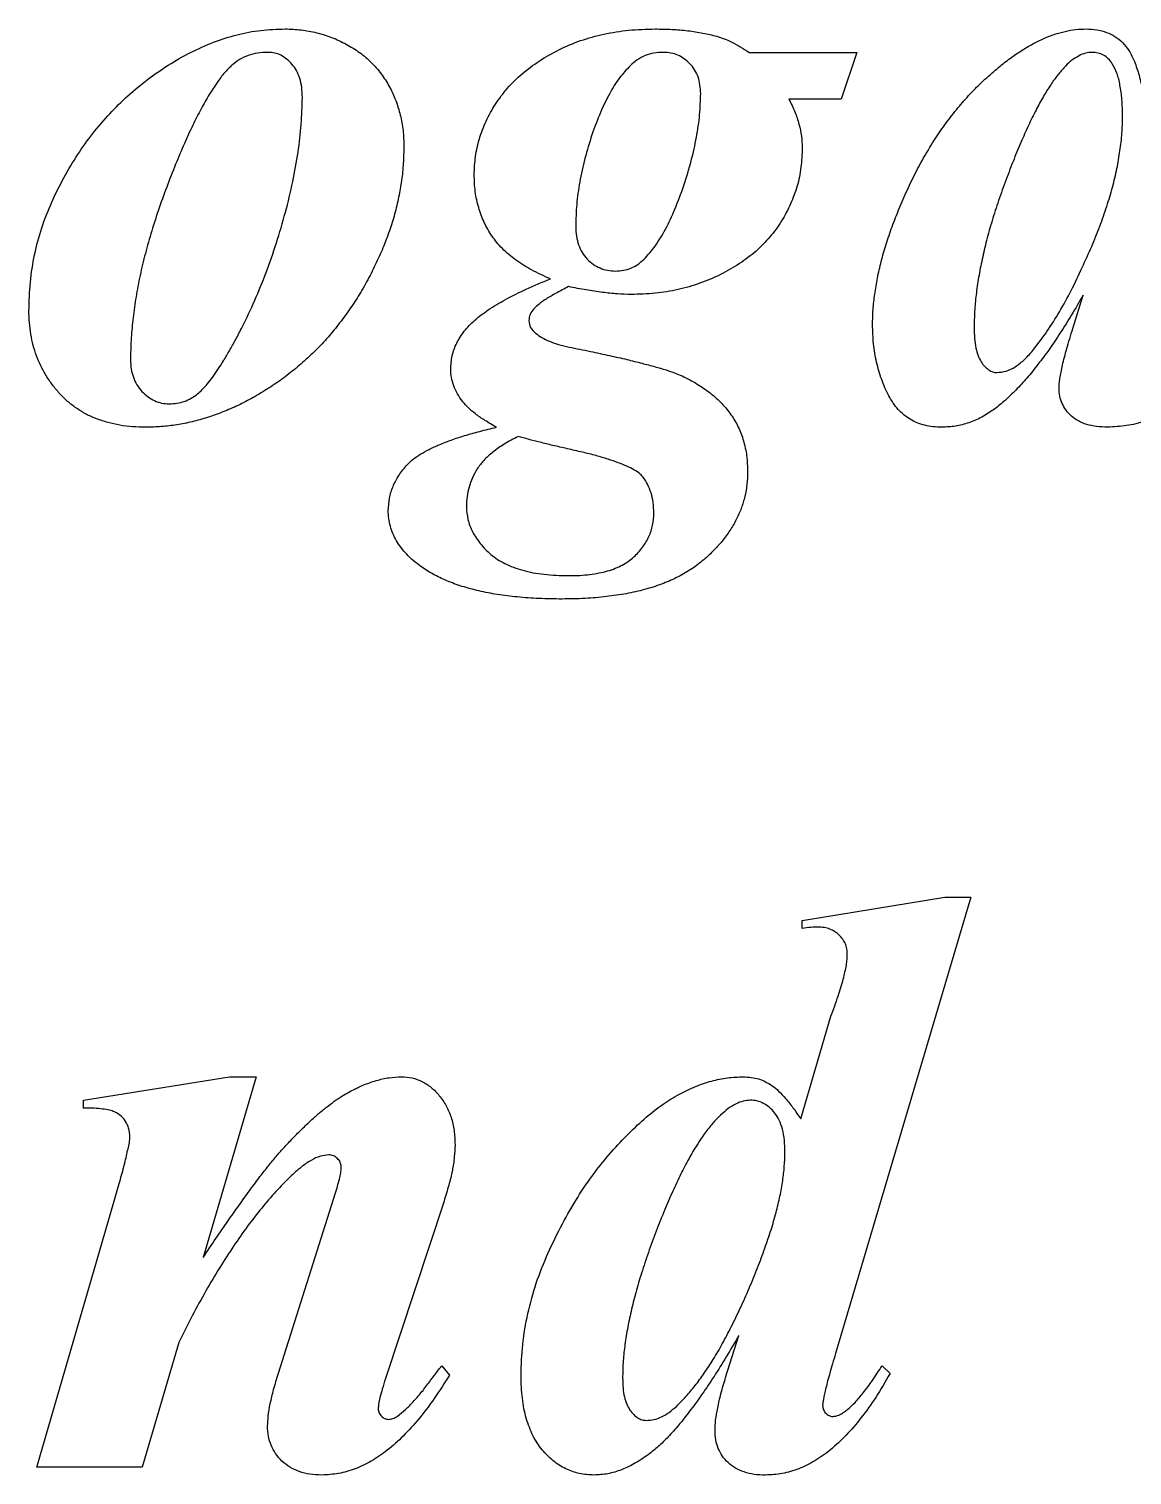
# Model space of a CAD drawing. Header units: inches. Extents: x -8.75 to 0, y -0.78 to 2.88.
# Drawn here: x -4.312 to -3.919, y 1.5 to 2.014 of the extents above; entities that cross this region are included whole.
import ezdxf

# ---------------------------------------------------------------- set-up
doc = ezdxf.new("R2010")
doc.units = ezdxf.units.IN
doc.header["$MEASUREMENT"] = 0

msp = doc.modelspace()

# ---------------------------------------------------------------- linework, layer by layer
at = {"color": 7, "linetype": 'Continuous', "lineweight": 25}
for p, q in [((-4.05557, 2.00556), (-4.0172, 2.00556)), ((-4.0172, 2.00556), (-4.02276, 1.98889)), ((-4.02276, 1.98889), (-4.04138, 1.98889)), ((-3.94042, 1.90738), (-3.93678, 1.91923)), ((-4.03665, 1.69674), (-3.98591, 1.70507)), ((-3.97666, 1.70507), (-4.0248, 1.54275)), ((-3.98591, 1.70507), (-3.97666, 1.70507)), ((-4.03665, 1.69396), (-4.03665, 1.69674)), ((-4.03717, 1.62617), (-4.02645, 1.66271)), ((-4.2922, 1.63285), (-4.24029, 1.64119)), ((-4.23087, 1.64119), (-4.24971, 1.57691)), ((-4.24029, 1.64119), (-4.23087, 1.64119)), ((-4.2922, 1.63007), (-4.2922, 1.63285)), ((-4.22293, 1.53576), (-4.20266, 1.59991)), ((-4.30887, 1.5023), (-4.2814, 1.59661)), ((-4.16403, 1.59691), (-4.18487, 1.53389)), ((-4.0639, 1.53424), (-4.05922, 1.54917)), ((-4.25839, 1.54665), (-4.27133, 1.5023)), ((-4.16486, 1.53841), (-4.16208, 1.53511)), ((-4.00822, 1.53841), (-4.00544, 1.53563)), ((-4.27133, 1.5023), (-4.30887, 1.5023))]:
    msp.add_line(p, q, dxfattribs=at)
for points, knots in [([(-4.31165, 1.91363), (-4.31155, 1.91702), (-4.31135, 1.92372), (-4.30977, 1.9336), (-4.30728, 1.94316), (-4.30367, 1.95229), (-4.29933, 1.96096), (-4.29448, 1.96916), (-4.28903, 1.97675), (-4.28302, 1.98373), (-4.27656, 1.9902), (-4.26955, 1.99596), (-4.26212, 2.00113), (-4.25429, 2.00563), (-4.24611, 2.00928), (-4.23774, 2.01197), (-4.22919, 2.01359), (-4.22343, 2.01379), (-4.22054, 2.01389)], [0, 0, 0, 0, 0.068373, 0.135108, 0.201218, 0.267276, 0.332787, 0.396645, 0.459164, 0.521042, 0.582325, 0.643264, 0.703651, 0.764819, 0.825173, 0.88396, 0.941824, 1, 1, 1, 1]), ([(-4.22054, 2.01389), (-4.21864, 2.01382), (-4.21488, 2.01368), (-4.20932, 2.01266), (-4.20393, 2.01096), (-4.19882, 2.00856), (-4.19403, 2.00567), (-4.18987, 2.0021), (-4.18631, 1.99803), (-4.18342, 1.99344), (-4.1811, 1.9885), (-4.17952, 1.98323), (-4.17846, 1.97773), (-4.17836, 1.97396), (-4.17831, 1.97205)], [0, 0, 0, 0, 0.085554, 0.169688, 0.253802, 0.339259, 0.42356, 0.504942, 0.585336, 0.66653, 0.748481, 0.83034, 0.913832, 1, 1, 1, 1]), ([(-4.15331, 1.96202), (-4.15322, 1.9642), (-4.15304, 1.96856), (-4.15153, 1.97498), (-4.14917, 1.98124), (-4.14581, 1.98725), (-4.14157, 1.99298), (-4.13628, 1.9981), (-4.13014, 2.00269), (-4.12316, 2.00666), (-4.11546, 2.00993), (-4.10711, 2.01219), (-4.09823, 2.01363), (-4.09212, 2.0138), (-4.08899, 2.01389)], [0, 0, 0, 0, 0.071033, 0.142186, 0.213936, 0.288983, 0.366249, 0.445733, 0.528382, 0.615959, 0.707183, 0.800797, 0.897855, 1, 1, 1, 1]), ([(-4.08899, 2.01389), (-4.08698, 2.01385), (-4.08308, 2.01379), (-4.0774, 2.01331), (-4.07207, 2.01251), (-4.06867, 2.01169), (-4.06703, 2.01128)], [0, 0, 0, 0, 0.2721771, 0.5275352, 0.7711383, 1, 1, 1, 1]), ([(-4.06703, 2.01128), (-4.06617, 2.01101), (-4.06435, 2.01042), (-4.06156, 2.0092), (-4.05862, 2.00751), (-4.05662, 2.00623), (-4.05557, 2.00556)], [0, 0, 0, 0, 0.210226, 0.445962, 0.70883, 1, 1, 1, 1]), ([(-3.96677, 2.00026), (-3.96541, 2.00135), (-3.96278, 2.00346), (-3.95871, 2.00619), (-3.95475, 2.00856), (-3.95085, 2.01054), (-3.94698, 2.01202), (-3.94317, 2.01306), (-3.93944, 2.01376), (-3.93695, 2.01385), (-3.93574, 2.01389)], [0, 0, 0, 0, 0.151251, 0.292341, 0.425249, 0.551635, 0.671301, 0.784657, 0.894307, 1, 1, 1, 1]), ([(-3.93574, 2.01389), (-3.93446, 2.01383), (-3.93198, 2.01373), (-3.92848, 2.01281), (-3.92537, 2.0113), (-3.92263, 2.00909), (-3.92026, 2.00605), (-3.91837, 2.00205), (-3.9167, 1.99713), (-3.91598, 1.99347), (-3.9156, 1.99149)], [0, 0, 0, 0, 0.1146846, 0.2221362, 0.322068, 0.4237162, 0.5346988, 0.6654213, 0.8190707, 1, 1, 1, 1]), ([(-4.23947, 2.001), (-4.24036, 2.00012), (-4.2423, 1.99821), (-4.24492, 1.99463), (-4.24772, 1.99037), (-4.25056, 1.98531), (-4.2535, 1.9795), (-4.25649, 1.9729), (-4.25961, 1.96556), (-4.2627, 1.95757), (-4.26571, 1.94935), (-4.2683, 1.94113), (-4.27052, 1.93314), (-4.27238, 1.92536), (-4.27375, 1.91776), (-4.27476, 1.91038), (-4.2754, 1.90321), (-4.27549, 1.8985), (-4.27554, 1.89618)], [0, 0, 0, 0, 0.033249, 0.072559, 0.117666, 0.169098, 0.227007, 0.290985, 0.362132, 0.439493, 0.518973, 0.59539, 0.668972, 0.739827, 0.808386, 0.874496, 0.93831, 1, 1, 1, 1]), ([(-4.22658, 2.00556), (-4.22783, 2.00549), (-4.23024, 2.00538), (-4.23369, 2.00455), (-4.23681, 2.0031), (-4.23858, 2.0017), (-4.23947, 2.001)], [0, 0, 0, 0, 0.2679971, 0.5173471, 0.7577141, 1, 1, 1, 1]), ([(-4.21442, 1.9895), (-4.21446, 1.9907), (-4.21453, 1.993), (-4.21521, 1.99624), (-4.21639, 1.99904), (-4.21801, 2.00137), (-4.21993, 2.00318), (-4.22197, 2.00458), (-4.22423, 2.00541), (-4.22579, 2.00551), (-4.22658, 2.00556)], [0, 0, 0, 0, 0.160943, 0.307485, 0.440153, 0.565263, 0.682999, 0.791977, 0.894836, 1, 1, 1, 1]), ([(-4.08604, 2.00556), (-4.08717, 2.0055), (-4.08938, 2.00538), (-4.09255, 2.00449), (-4.09543, 2.00295), (-4.09706, 2.00151), (-4.09789, 2.00078)], [0, 0, 0, 0, 0.259351, 0.503632, 0.748115, 1, 1, 1, 1]), ([(-4.07276, 1.99089), (-4.07281, 1.99193), (-4.07292, 1.99394), (-4.0736, 1.99683), (-4.07483, 1.99939), (-4.07655, 2.00156), (-4.07857, 2.00335), (-4.08087, 2.00463), (-4.08339, 2.00541), (-4.08514, 2.00551), (-4.08604, 2.00556)], [0, 0, 0, 0, 0.141741, 0.273066, 0.399418, 0.52382, 0.646179, 0.762986, 0.877799, 1, 1, 1, 1]), ([(-3.93361, 2.00556), (-3.93439, 2.0055), (-3.93599, 2.00537), (-3.93834, 2.00434), (-3.94077, 2.00288), (-3.94221, 2.00148), (-3.94298, 2.00074)], [0, 0, 0, 0, 0.21488, 0.444023, 0.703923, 1, 1, 1, 1]), ([(-3.9264, 2.00152), (-3.92685, 2.00214), (-3.92771, 2.00334), (-3.92947, 2.00463), (-3.93146, 2.00541), (-3.93288, 2.00551), (-3.93361, 2.00556)], [0, 0, 0, 0, 0.264796, 0.509314, 0.746635, 1, 1, 1, 1]), ([(-3.92276, 1.98273), (-3.92279, 1.98475), (-3.92284, 1.98851), (-3.92355, 1.99368), (-3.92455, 1.99803), (-3.92582, 2.00042), (-3.9264, 2.00152)], [0, 0, 0, 0, 0.31411, 0.581113, 0.808451, 1, 1, 1, 1]), ([(-4.09789, 2.00078), (-4.09918, 1.99938), (-4.10195, 1.99638), (-4.10541, 1.99074), (-4.10862, 1.98393), (-4.11156, 1.97616), (-4.11402, 1.96789), (-4.11585, 1.95961), (-4.117, 1.95154), (-4.11714, 1.94623), (-4.1172, 1.94362)], [0, 0, 0, 0, 0.092507, 0.198766, 0.320869, 0.459742, 0.603255, 0.74121, 0.872899, 1, 1, 1, 1]), ([(-4.01165, 1.90872), (-4.01162, 1.91051), (-4.01156, 1.91414), (-4.01089, 1.91965), (-4.00995, 1.92537), (-4.00859, 1.93128), (-4.00686, 1.93738), (-4.00471, 1.94366), (-4.00218, 1.95012), (-3.99932, 1.95672), (-3.99615, 1.96327), (-3.99267, 1.96955), (-3.98899, 1.97552), (-3.98502, 1.98112), (-3.98087, 1.98644), (-3.97643, 1.99139), (-3.97174, 1.99601), (-3.96842, 1.99885), (-3.96677, 2.00026)], [0, 0, 0, 0, 0.050997, 0.103943, 0.158988, 0.216791, 0.277525, 0.340557, 0.406814, 0.476408, 0.546463, 0.615088, 0.681898, 0.747317, 0.811647, 0.875037, 0.937745, 1, 1, 1, 1]), ([(-3.94298, 2.00074), (-3.94383, 1.99981), (-3.94562, 1.99784), (-3.94812, 1.99435), (-3.95073, 1.99028), (-3.9533, 1.98551), (-3.95601, 1.98014), (-3.95866, 1.97409), (-3.96146, 1.96744), (-3.96421, 1.96031), (-3.96681, 1.95297), (-3.96916, 1.94576), (-3.97114, 1.9388), (-3.97269, 1.93209), (-3.97396, 1.92563), (-3.97488, 1.91944), (-3.97543, 1.91349), (-3.9755, 1.90962), (-3.97554, 1.90773)], [0, 0, 0, 0, 0.037531, 0.080077, 0.128489, 0.182503, 0.242688, 0.308762, 0.380759, 0.45896, 0.538185, 0.61438, 0.686534, 0.755191, 0.821089, 0.883834, 0.943104, 1, 1, 1, 1]), ([(-4.0929, 1.93194), (-4.09155, 1.93349), (-4.08867, 1.93679), (-4.08503, 1.94285), (-4.08169, 1.95008), (-4.07868, 1.95826), (-4.07609, 1.96679), (-4.07421, 1.9752), (-4.07302, 1.98318), (-4.07284, 1.98838), (-4.07276, 1.99089)], [0, 0, 0, 0, 0.0967684, 0.2071412, 0.3327017, 0.4737205, 0.6188292, 0.7541929, 0.8814072, 1, 1, 1, 1]), ([(-4.25166, 1.88407), (-4.25111, 1.88457), (-4.24989, 1.88565), (-4.24812, 1.88761), (-4.24633, 1.89003), (-4.24436, 1.89278), (-4.24239, 1.89599), (-4.24024, 1.89954), (-4.23804, 1.90354), (-4.23495, 1.90948), (-4.23125, 1.9174), (-4.22712, 1.92736), (-4.22357, 1.93783), (-4.22038, 1.9486), (-4.21774, 1.95935), (-4.21587, 1.96982), (-4.21468, 1.9798), (-4.21451, 1.98633), (-4.21442, 1.9895)], [0, 0, 0, 0, 0.019705, 0.042924, 0.069319, 0.09916, 0.132071, 0.168505, 0.208627, 0.25247, 0.344777, 0.439194, 0.536414, 0.636224, 0.735117, 0.828115, 0.916399, 1, 1, 1, 1]), ([(-4.04138, 1.98889), (-4.04065, 1.9874), (-4.03924, 1.98452), (-4.03776, 1.98011), (-4.03684, 1.97581), (-4.03671, 1.97296), (-4.03665, 1.97157)], [0, 0, 0, 0, 0.274428, 0.529753, 0.769387, 1, 1, 1, 1]), ([(-3.93708, 1.92908), (-3.93595, 1.93156), (-3.93374, 1.9364), (-3.93081, 1.94363), (-3.92834, 1.95066), (-3.92628, 1.95747), (-3.9247, 1.96408), (-3.92364, 1.97049), (-3.92288, 1.97667), (-3.9228, 1.98074), (-3.92276, 1.98273)], [0, 0, 0, 0, 0.146155, 0.28499, 0.418182, 0.545285, 0.666433, 0.782078, 0.893677, 1, 1, 1, 1]), ([(-4.17831, 1.97205), (-4.17836, 1.97005), (-4.17845, 1.96603), (-4.17906, 1.96001), (-4.18013, 1.95399), (-4.18154, 1.94796), (-4.18344, 1.94194), (-4.18573, 1.93592), (-4.18845, 1.92991), (-4.1915, 1.92392), (-4.19489, 1.91809), (-4.19865, 1.91259), (-4.2026, 1.90736), (-4.2068, 1.90243), (-4.21134, 1.89787), (-4.21612, 1.89362), (-4.22112, 1.88964), (-4.22638, 1.88603), (-4.23177, 1.88281), (-4.23717, 1.87994), (-4.24263, 1.87761), (-4.24807, 1.87565), (-4.25354, 1.87411), (-4.25901, 1.87303), (-4.26449, 1.87235), (-4.26816, 1.87226), (-4.26998, 1.87222)], [0, 0, 0, 0, 0.0402879, 0.0810463, 0.121912, 0.1635924, 0.2057631, 0.2491643, 0.2933025, 0.3388397, 0.3844741, 0.4292222, 0.4731603, 0.5166085, 0.5597253, 0.6027067, 0.6454916, 0.688706, 0.7312355, 0.7720815, 0.8118077, 0.8508422, 0.8887135, 0.9261906, 0.9632106, 1, 1, 1, 1]), ([(-4.03665, 1.97157), (-4.03675, 1.96927), (-4.03694, 1.9647), (-4.03829, 1.95798), (-4.04072, 1.95159), (-4.04388, 1.94546), (-4.04804, 1.9398), (-4.05306, 1.9347), (-4.05897, 1.93022), (-4.06569, 1.92639), (-4.07301, 1.92327), (-4.08083, 1.92106), (-4.08903, 1.91967), (-4.09464, 1.91952), (-4.0975, 1.91944)], [0, 0, 0, 0, 0.077363, 0.153138, 0.228698, 0.305993, 0.384148, 0.463094, 0.545517, 0.632275, 0.721888, 0.811766, 0.904253, 1, 1, 1, 1]), ([(-4.12623, 1.925), (-4.12849, 1.926), (-4.1328, 1.92791), (-4.13853, 1.93155), (-4.14334, 1.93554), (-4.14707, 1.94009), (-4.1499, 1.94503), (-4.15184, 1.95037), (-4.15312, 1.95606), (-4.15325, 1.96), (-4.15331, 1.96202)], [0, 0, 0, 0, 0.150648, 0.287731, 0.413139, 0.531185, 0.645211, 0.759326, 0.876874, 1, 1, 1, 1]), ([(-4.1172, 1.94362), (-4.11716, 1.94246), (-4.11708, 1.94023), (-4.11626, 1.93709), (-4.11503, 1.9343), (-4.1132, 1.93198), (-4.11105, 1.9301), (-4.10858, 1.92878), (-4.1059, 1.9279), (-4.10402, 1.92782), (-4.10305, 1.92778)], [0, 0, 0, 0, 0.146237, 0.279754, 0.406176, 0.528321, 0.648532, 0.762733, 0.879196, 1, 1, 1, 1]), ([(-4.10305, 1.92778), (-4.10211, 1.92783), (-4.10024, 1.92792), (-4.09755, 1.92874), (-4.09505, 1.93006), (-4.09363, 1.93131), (-4.0929, 1.93194)], [0, 0, 0, 0, 0.25179, 0.497115, 0.742167, 1, 1, 1, 1]), ([(-3.95427, 1.9), (-3.95269, 1.90208), (-3.94945, 1.90634), (-3.94505, 1.91332), (-3.94087, 1.92093), (-3.93837, 1.92632), (-3.93708, 1.92908)], [0, 0, 0, 0, 0.2309667, 0.4741629, 0.7299899, 1, 1, 1, 1]), ([(-4.16165, 1.89288), (-4.16155, 1.89449), (-4.16137, 1.89768), (-4.15963, 1.90227), (-4.15694, 1.90655), (-4.15308, 1.91048), (-4.14811, 1.91422), (-4.14192, 1.91788), (-4.13453, 1.92155), (-4.12911, 1.9238), (-4.12623, 1.925)], [0, 0, 0, 0, 0.094644, 0.188255, 0.286264, 0.391529, 0.512309, 0.65313, 0.815699, 1, 1, 1, 1]), ([(-4.11976, 1.92222), (-4.12124, 1.92145), (-4.12395, 1.92005), (-4.12752, 1.91801), (-4.13017, 1.91616), (-4.13152, 1.9149), (-4.13209, 1.91437)], [0, 0, 0, 0, 0.341396, 0.622458, 0.840814, 1, 1, 1, 1]), ([(-4.0975, 1.91944), (-4.09912, 1.91948), (-4.10253, 1.91955), (-4.10786, 1.92018), (-4.11366, 1.92104), (-4.11767, 1.92182), (-4.11976, 1.92222)], [0, 0, 0, 0, 0.216461, 0.455353, 0.715125, 1, 1, 1, 1]), ([(-3.93678, 1.91923), (-3.93812, 1.91689), (-3.94074, 1.91235), (-3.94477, 1.90589), (-3.94874, 1.89996), (-3.95276, 1.89464), (-3.95664, 1.88977), (-3.96056, 1.88554), (-3.96435, 1.88178), (-3.96704, 1.87966), (-3.96833, 1.87865)], [0, 0, 0, 0, 0.156419, 0.303785, 0.441546, 0.570419, 0.690316, 0.801952, 0.904603, 1, 1, 1, 1]), ([(-4.26998, 1.87222), (-4.27159, 1.87225), (-4.27473, 1.87231), (-4.27929, 1.87287), (-4.28357, 1.87384), (-4.2876, 1.87513), (-4.29135, 1.87682), (-4.29479, 1.87892), (-4.29796, 1.88138), (-4.3008, 1.8842), (-4.30335, 1.88727), (-4.30558, 1.89054), (-4.30746, 1.89398), (-4.30896, 1.8976), (-4.31022, 1.90136), (-4.31099, 1.90531), (-4.31156, 1.90942), (-4.31162, 1.91221), (-4.31165, 1.91363)], [0, 0, 0, 0, 0.072878, 0.142298, 0.208199, 0.271692, 0.33365, 0.394303, 0.454151, 0.514931, 0.575502, 0.635011, 0.694027, 0.75313, 0.812473, 0.873468, 0.935645, 1, 1, 1, 1]), ([(-4.13209, 1.91437), (-4.13261, 1.91372), (-4.13361, 1.91248), (-4.13379, 1.91091), (-4.13387, 1.91016)], [0, 0, 0, 0, 0.524757, 1, 1, 1, 1]), ([(-4.13387, 1.91016), (-4.13375, 1.9093), (-4.1335, 1.90754), (-4.1322, 1.90632), (-4.13153, 1.90569)], [0, 0, 0, 0, 0.483282, 1, 1, 1, 1]), ([(-3.98704, 1.87222), (-3.98808, 1.87225), (-3.99013, 1.87232), (-3.99307, 1.87285), (-3.99581, 1.87369), (-3.99826, 1.875), (-4.00055, 1.87656), (-4.00262, 1.87849), (-4.00438, 1.88082), (-4.00647, 1.88433), (-4.00852, 1.8892), (-4.01036, 1.89538), (-4.01147, 1.90194), (-4.01159, 1.90643), (-4.01165, 1.90872)], [0, 0, 0, 0, 0.063398, 0.124106, 0.181381, 0.236825, 0.292429, 0.349032, 0.407944, 0.469461, 0.597027, 0.727216, 0.860912, 1, 1, 1, 1]), ([(-3.88009, 1.90851), (-3.88183, 1.90554), (-3.88512, 1.89989), (-3.89059, 1.89227), (-3.89629, 1.88595), (-3.90218, 1.88085), (-3.90835, 1.87704), (-3.91468, 1.87421), (-3.9213, 1.87257), (-3.9258, 1.87234), (-3.92805, 1.87222)], [0, 0, 0, 0, 0.162883, 0.310308, 0.443899, 0.565597, 0.67871, 0.786572, 0.89326, 1, 1, 1, 1]), ([(-4.13153, 1.90569), (-4.13079, 1.90514), (-4.12922, 1.90398), (-4.12641, 1.90269), (-4.12316, 1.90154), (-4.1208, 1.90101), (-4.11955, 1.90074)], [0, 0, 0, 0, 0.209895, 0.445899, 0.706203, 1, 1, 1, 1]), ([(-3.97554, 1.90773), (-3.9755, 1.90641), (-3.97545, 1.90395), (-3.97498, 1.90055), (-3.97424, 1.89773), (-3.97314, 1.89549), (-3.97183, 1.89381), (-3.97042, 1.89262), (-3.96896, 1.89178), (-3.96792, 1.8917), (-3.96742, 1.89167)], [0, 0, 0, 0, 0.200627, 0.374128, 0.520561, 0.643689, 0.750326, 0.842545, 0.924307, 1, 1, 1, 1]), ([(-3.94533, 1.88615), (-3.9453, 1.88668), (-3.94525, 1.88784), (-3.94504, 1.88972), (-3.94461, 1.89192), (-3.94411, 1.89441), (-3.9434, 1.89722), (-3.94252, 1.90032), (-3.94153, 1.90375), (-3.9408, 1.90614), (-3.94042, 1.90738)], [0, 0, 0, 0, 0.071654, 0.159659, 0.260621, 0.378327, 0.50943, 0.657934, 0.821451, 1, 1, 1, 1]), ([(-4.11955, 1.90074), (-4.11703, 1.90022), (-4.11222, 1.89924), (-4.10538, 1.89776), (-4.09925, 1.8964), (-4.09388, 1.89502), (-4.08921, 1.89384), (-4.08529, 1.89267), (-4.08209, 1.89156), (-4.08022, 1.89079), (-4.0794, 1.89045)], [0, 0, 0, 0, 0.18583, 0.354855, 0.506069, 0.639744, 0.755417, 0.853687, 0.935717, 1, 1, 1, 1]), ([(-3.96742, 1.89167), (-3.96632, 1.89177), (-3.96401, 1.892), (-3.96067, 1.89376), (-3.95733, 1.89642), (-3.95534, 1.89874), (-3.95427, 1.9)], [0, 0, 0, 0, 0.2053209, 0.4302094, 0.6919623, 1, 1, 1, 1]), ([(-4.27554, 1.89618), (-4.27549, 1.89509), (-4.27541, 1.89299), (-4.27457, 1.89), (-4.27334, 1.88727), (-4.27152, 1.88493), (-4.26941, 1.883), (-4.26702, 1.88162), (-4.26448, 1.88068), (-4.26268, 1.8806), (-4.26178, 1.88056)], [0, 0, 0, 0, 0.141117, 0.271235, 0.399612, 0.526778, 0.652943, 0.768103, 0.883172, 1, 1, 1, 1]), ([(-4.15739, 1.88129), (-4.15805, 1.88221), (-4.15932, 1.88399), (-4.16061, 1.88693), (-4.1615, 1.88988), (-4.1616, 1.89189), (-4.16165, 1.89288)], [0, 0, 0, 0, 0.269392, 0.519988, 0.764039, 1, 1, 1, 1]), ([(-4.0794, 1.89045), (-4.07758, 1.88954), (-4.07405, 1.88776), (-4.0693, 1.8845), (-4.06524, 1.88082), (-4.06191, 1.87674), (-4.05924, 1.87229), (-4.05743, 1.86735), (-4.05625, 1.86202), (-4.05615, 1.8583), (-4.05609, 1.85638)], [0, 0, 0, 0, 0.138878, 0.269689, 0.392856, 0.511599, 0.628596, 0.745931, 0.869257, 1, 1, 1, 1]), ([(-4.26178, 1.88056), (-4.26085, 1.8806), (-4.25902, 1.88067), (-4.25636, 1.88135), (-4.25387, 1.88247), (-4.2524, 1.88354), (-4.25166, 1.88407)], [0, 0, 0, 0, 0.255377, 0.501412, 0.750643, 1, 1, 1, 1]), ([(-3.92805, 1.87222), (-3.92937, 1.87227), (-3.93188, 1.87236), (-3.93539, 1.87309), (-3.93844, 1.8743), (-3.94093, 1.87607), (-3.94291, 1.87818), (-3.94428, 1.88063), (-3.94521, 1.8833), (-3.94529, 1.88519), (-3.94533, 1.88615)], [0, 0, 0, 0, 0.158489, 0.300623, 0.428424, 0.54944, 0.665057, 0.773266, 0.884828, 1, 1, 1, 1]), ([(-4.14541, 1.87222), (-4.14679, 1.87301), (-4.14935, 1.87449), (-4.15272, 1.87681), (-4.1554, 1.87901), (-4.15677, 1.88058), (-4.15739, 1.88129)], [0, 0, 0, 0, 0.314283, 0.586778, 0.812966, 1, 1, 1, 1]), ([(-3.96833, 1.87865), (-3.96979, 1.87765), (-3.97264, 1.87572), (-3.97732, 1.87374), (-3.98212, 1.87243), (-3.98539, 1.87229), (-3.98704, 1.87222)], [0, 0, 0, 0, 0.262918, 0.512358, 0.755295, 1, 1, 1, 1]), ([(-4.18387, 1.84262), (-4.18378, 1.84408), (-4.18361, 1.84699), (-4.18229, 1.85124), (-4.1801, 1.85528), (-4.1776, 1.85849), (-4.17501, 1.86095), (-4.17239, 1.86271), (-4.16926, 1.86443), (-4.16558, 1.86613), (-4.16134, 1.86776), (-4.15653, 1.86932), (-4.15117, 1.87082), (-4.14738, 1.87174), (-4.14541, 1.87222)], [0, 0, 0, 0, 0.082612, 0.165048, 0.250731, 0.342654, 0.394415, 0.453474, 0.52118, 0.597309, 0.683711, 0.778852, 0.884765, 1, 1, 1, 1]), ([(-4.13773, 1.86892), (-4.13939, 1.86805), (-4.14249, 1.8664), (-4.14658, 1.86356), (-4.14986, 1.86063), (-4.15228, 1.8575), (-4.15398, 1.85426), (-4.15522, 1.85096), (-4.15593, 1.8475), (-4.15604, 1.84516), (-4.15609, 1.84397)], [0, 0, 0, 0, 0.1708269, 0.320644, 0.4533423, 0.5700762, 0.6793585, 0.7863025, 0.891438, 1, 1, 1, 1]), ([(-4.12024, 1.86458), (-4.12195, 1.86497), (-4.1252, 1.8657), (-4.12981, 1.86685), (-4.13394, 1.86787), (-4.13652, 1.86859), (-4.13773, 1.86892)], [0, 0, 0, 0, 0.291497, 0.55432, 0.790276, 1, 1, 1, 1]), ([(-4.08942, 1.84171), (-4.08947, 1.84297), (-4.08956, 1.84539), (-4.09032, 1.84884), (-4.09154, 1.85193), (-4.093, 1.85429), (-4.09471, 1.85602), (-4.09662, 1.85725), (-4.09914, 1.85843), (-4.10221, 1.85969), (-4.10588, 1.86094), (-4.11013, 1.8622), (-4.11499, 1.86338), (-4.11843, 1.86417), (-4.12024, 1.86458)], [0, 0, 0, 0, 0.088614, 0.169732, 0.246341, 0.321315, 0.362989, 0.415691, 0.480221, 0.558152, 0.648451, 0.752301, 0.86961, 1, 1, 1, 1]), ([(-4.05609, 1.85638), (-4.05614, 1.85489), (-4.05625, 1.85194), (-4.05701, 1.84758), (-4.05826, 1.84336), (-4.06006, 1.83931), (-4.06236, 1.8354), (-4.06513, 1.83163), (-4.06843, 1.82801), (-4.07219, 1.82454), (-4.07649, 1.82134), (-4.0814, 1.81863), (-4.08682, 1.81625), (-4.09283, 1.81438), (-4.09936, 1.8129), (-4.10644, 1.81189), (-4.11406, 1.81122), (-4.11934, 1.81115), (-4.12206, 1.81111)], [0, 0, 0, 0, 0.050048, 0.098774, 0.147884, 0.197186, 0.247187, 0.299578, 0.353841, 0.411173, 0.47084, 0.533174, 0.59878, 0.669041, 0.743649, 0.823089, 0.908773, 1, 1, 1, 1]), ([(-4.17224, 1.82266), (-4.17317, 1.82334), (-4.17497, 1.82468), (-4.17731, 1.82697), (-4.17934, 1.82932), (-4.18098, 1.83178), (-4.18228, 1.83435), (-4.18318, 1.837), (-4.18379, 1.83977), (-4.18384, 1.84166), (-4.18387, 1.84262)], [0, 0, 0, 0, 0.144058, 0.27937, 0.407407, 0.531057, 0.648101, 0.764546, 0.880654, 1, 1, 1, 1]), ([(-4.15609, 1.84397), (-4.15597, 1.84243), (-4.15574, 1.83935), (-4.15405, 1.83485), (-4.1512, 1.83067), (-4.14807, 1.82747), (-4.14503, 1.82514), (-4.14234, 1.82362), (-4.13933, 1.8223), (-4.13598, 1.82132), (-4.13236, 1.82039), (-4.12838, 1.81988), (-4.1241, 1.81952), (-4.12112, 1.81947), (-4.11959, 1.81944)], [0, 0, 0, 0, 0.093637, 0.188833, 0.289718, 0.401118, 0.461123, 0.523365, 0.589954, 0.661334, 0.736893, 0.818248, 0.90615, 1, 1, 1, 1]), ([(-4.11959, 1.81944), (-4.1183, 1.81945), (-4.11582, 1.81946), (-4.11224, 1.81984), (-4.10895, 1.82035), (-4.10591, 1.82102), (-4.10318, 1.82199), (-4.10068, 1.82311), (-4.09845, 1.82445), (-4.09595, 1.82653), (-4.09335, 1.82938), (-4.0911, 1.83323), (-4.08965, 1.83737), (-4.0895, 1.84025), (-4.08942, 1.84171)], [0, 0, 0, 0, 0.0915772, 0.1763309, 0.2554805, 0.328344, 0.3969899, 0.4614376, 0.5228329, 0.581315, 0.6920328, 0.7957733, 0.8966171, 1, 1, 1, 1]), ([(-4.12206, 1.81111), (-4.12481, 1.81114), (-4.13013, 1.81118), (-4.13782, 1.81179), (-4.14495, 1.81258), (-4.1515, 1.81394), (-4.15754, 1.81548), (-4.16299, 1.8175), (-4.16791, 1.8198), (-4.17082, 1.82172), (-4.17224, 1.82266)], [0, 0, 0, 0, 0.157857, 0.305276, 0.44251, 0.569574, 0.689053, 0.799691, 0.902971, 1, 1, 1, 1]), ([(-4.03109, 1.6944), (-4.03192, 1.69438), (-4.03378, 1.69435), (-4.03562, 1.6941), (-4.03665, 1.69396)], [0, 0, 0, 0, 0.443907, 1, 1, 1, 1]), ([(-4.02063, 1.68476), (-4.02066, 1.68542), (-4.02073, 1.68669), (-4.02125, 1.68852), (-4.02221, 1.69016), (-4.02346, 1.69164), (-4.02503, 1.69284), (-4.02683, 1.69378), (-4.02889, 1.69431), (-4.03034, 1.69437), (-4.03109, 1.6944)], [0, 0, 0, 0, 0.123269, 0.239833, 0.355917, 0.47785, 0.602291, 0.727982, 0.857696, 1, 1, 1, 1]), ([(-4.02645, 1.66271), (-4.026, 1.66394), (-4.02512, 1.66632), (-4.02391, 1.66974), (-4.0229, 1.67291), (-4.02206, 1.67579), (-4.02147, 1.67843), (-4.02097, 1.68077), (-4.02069, 1.68286), (-4.02065, 1.68415), (-4.02063, 1.68476)], [0, 0, 0, 0, 0.1714898, 0.3321416, 0.4754047, 0.6074046, 0.7241838, 0.8304956, 0.9203027, 1, 1, 1, 1]), ([(-4.2215, 1.6154), (-4.22038, 1.61661), (-4.2182, 1.61895), (-4.21495, 1.62225), (-4.21182, 1.62525), (-4.20883, 1.62796), (-4.20593, 1.63034), (-4.20313, 1.63242), (-4.20051, 1.63428), (-4.19713, 1.63618), (-4.1931, 1.6382), (-4.18831, 1.6399), (-4.18367, 1.64096), (-4.18062, 1.64111), (-4.17914, 1.64119)], [0, 0, 0, 0, 0.096922, 0.187782, 0.272642, 0.351578, 0.425341, 0.493416, 0.556438, 0.614383, 0.721325, 0.820638, 0.912937, 1, 1, 1, 1]), ([(-4.17914, 1.64119), (-4.17787, 1.6411), (-4.17535, 1.64094), (-4.17175, 1.6396), (-4.16846, 1.63746), (-4.16559, 1.63448), (-4.16316, 1.63089), (-4.16134, 1.62673), (-4.16031, 1.62202), (-4.16019, 1.61872), (-4.16013, 1.61701)], [0, 0, 0, 0, 0.11115, 0.220348, 0.332299, 0.453462, 0.580543, 0.710706, 0.849887, 1, 1, 1, 1]), ([(-4.13665, 1.53498), (-4.13653, 1.53866), (-4.1363, 1.54604), (-4.13437, 1.55703), (-4.13141, 1.56796), (-4.1271, 1.57859), (-4.12214, 1.58876), (-4.11673, 1.59822), (-4.1109, 1.60676), (-4.10476, 1.61438), (-4.09849, 1.62099), (-4.09241, 1.62675), (-4.08639, 1.63138), (-4.08053, 1.63506), (-4.07471, 1.63778), (-4.06899, 1.63976), (-4.06327, 1.64094), (-4.05948, 1.6411), (-4.05761, 1.64119)], [0, 0, 0, 0, 0.077147, 0.154624, 0.233275, 0.314144, 0.394438, 0.470385, 0.542388, 0.61097, 0.675117, 0.733484, 0.786256, 0.834058, 0.878285, 0.920578, 0.960784, 1, 1, 1, 1]), ([(-4.05761, 1.64119), (-4.05668, 1.64114), (-4.05485, 1.64104), (-4.05217, 1.64049), (-4.04967, 1.63947), (-4.04728, 1.638), (-4.04486, 1.63603), (-4.04244, 1.63333), (-4.03977, 1.63003), (-4.03807, 1.62751), (-4.03717, 1.62617)], [0, 0, 0, 0, 0.10479, 0.2066, 0.306934, 0.407996, 0.5217, 0.657981, 0.817059, 1, 1, 1, 1]), ([(-4.05514, 1.63285), (-4.05598, 1.63277), (-4.05774, 1.63261), (-4.0604, 1.63156), (-4.06311, 1.62985), (-4.06482, 1.62835), (-4.06573, 1.62756)], [0, 0, 0, 0, 0.210073, 0.436002, 0.701852, 1, 1, 1, 1]), ([(-4.04281, 1.6141), (-4.04284, 1.61562), (-4.0429, 1.61847), (-4.04358, 1.62241), (-4.04473, 1.62571), (-4.04637, 1.62833), (-4.04828, 1.63036), (-4.05043, 1.63178), (-4.05272, 1.63273), (-4.05433, 1.63281), (-4.05514, 1.63285)], [0, 0, 0, 0, 0.182078, 0.340413, 0.476855, 0.597484, 0.707742, 0.807666, 0.904168, 1, 1, 1, 1]), ([(-4.27571, 1.61892), (-4.27575, 1.62003), (-4.27582, 1.6221), (-4.27687, 1.62494), (-4.27864, 1.62726), (-4.28085, 1.62862), (-4.28318, 1.6294), (-4.28562, 1.62978), (-4.2887, 1.63004), (-4.29096, 1.63006), (-4.2922, 1.63007)], [0, 0, 0, 0, 0.143692, 0.268193, 0.387578, 0.517103, 0.59867, 0.70577, 0.838043, 1, 1, 1, 1]), ([(-4.06573, 1.62756), (-4.06666, 1.62662), (-4.06866, 1.62462), (-4.07137, 1.62101), (-4.07422, 1.61683), (-4.07705, 1.61197), (-4.07993, 1.60647), (-4.0828, 1.60031), (-4.08578, 1.59353), (-4.08863, 1.58623), (-4.09137, 1.57878), (-4.0938, 1.57149), (-4.09592, 1.56451), (-4.09755, 1.55781), (-4.09887, 1.55143), (-4.09983, 1.54536), (-4.10044, 1.53959), (-4.1005, 1.53585), (-4.10054, 1.53402)], [0, 0, 0, 0, 0.0390576, 0.083585, 0.1332133, 0.1888622, 0.2497503, 0.3169626, 0.3898098, 0.4689828, 0.5487473, 0.6245529, 0.6964697, 0.7643696, 0.8285927, 0.8892577, 0.9460362, 1, 1, 1, 1]), ([(-4.2814, 1.59661), (-4.28077, 1.59881), (-4.27958, 1.60298), (-4.27796, 1.60889), (-4.27668, 1.61413), (-4.27602, 1.6174), (-4.27571, 1.61892)], [0, 0, 0, 0, 0.297706, 0.565151, 0.797817, 1, 1, 1, 1]), ([(-4.24971, 1.57691), (-4.2482, 1.57917), (-4.24528, 1.58351), (-4.24103, 1.58973), (-4.23705, 1.59536), (-4.23333, 1.60043), (-4.23003, 1.60501), (-4.22693, 1.60897), (-4.22413, 1.61239), (-4.22233, 1.61445), (-4.2215, 1.6154)], [0, 0, 0, 0, 0.170885, 0.328423, 0.473151, 0.60457, 0.722896, 0.827784, 0.920751, 1, 1, 1, 1]), ([(-4.16013, 1.61701), (-4.16019, 1.61556), (-4.16033, 1.61249), (-4.16103, 1.60766), (-4.16234, 1.60241), (-4.16345, 1.5988), (-4.16403, 1.59691)], [0, 0, 0, 0, 0.211602, 0.448481, 0.711298, 1, 1, 1, 1]), ([(-4.20505, 1.61341), (-4.20605, 1.6133), (-4.20825, 1.61306), (-4.21156, 1.61141), (-4.21516, 1.60894), (-4.21746, 1.60678), (-4.21872, 1.6056)], [0, 0, 0, 0, 0.18595, 0.410703, 0.678753, 1, 1, 1, 1]), ([(-4.20058, 1.6092), (-4.20065, 1.60974), (-4.20079, 1.61084), (-4.2019, 1.61217), (-4.20329, 1.61326), (-4.20447, 1.61336), (-4.20505, 1.61341)], [0, 0, 0, 0, 0.237424, 0.485936, 0.744903, 1, 1, 1, 1]), ([(-4.08131, 1.52408), (-4.08021, 1.52518), (-4.07791, 1.52747), (-4.07466, 1.53137), (-4.07142, 1.53581), (-4.06816, 1.54076), (-4.06495, 1.54629), (-4.06182, 1.55239), (-4.05857, 1.55897), (-4.05551, 1.56601), (-4.05252, 1.5731), (-4.05002, 1.58004), (-4.04774, 1.58656), (-4.04598, 1.59276), (-4.04456, 1.5986), (-4.04356, 1.60408), (-4.04297, 1.60921), (-4.04286, 1.61251), (-4.04281, 1.6141)], [0, 0, 0, 0, 0.046849, 0.097576, 0.152756, 0.212232, 0.276295, 0.34511, 0.418793, 0.497432, 0.576186, 0.650511, 0.719564, 0.784401, 0.844447, 0.9007, 0.952007, 1, 1, 1, 1]), ([(-4.21872, 1.6056), (-4.22045, 1.60387), (-4.22401, 1.60032), (-4.22902, 1.59439), (-4.23405, 1.58795), (-4.23901, 1.58087), (-4.24395, 1.5732), (-4.24883, 1.5649), (-4.25373, 1.55603), (-4.25681, 1.54983), (-4.25839, 1.54665)], [0, 0, 0, 0, 0.102766, 0.210992, 0.325808, 0.446255, 0.574269, 0.709207, 0.850712, 1, 1, 1, 1]), ([(-4.20266, 1.59991), (-4.20235, 1.60089), (-4.20177, 1.6027), (-4.20111, 1.60523), (-4.20068, 1.60735), (-4.20061, 1.60863), (-4.20058, 1.6092)], [0, 0, 0, 0, 0.323477, 0.595772, 0.822213, 1, 1, 1, 1]), ([(-4.05922, 1.54917), (-4.06069, 1.54663), (-4.06354, 1.54173), (-4.06788, 1.5348), (-4.07203, 1.52853), (-4.07609, 1.52295), (-4.07996, 1.51801), (-4.08369, 1.51374), (-4.08724, 1.51012), (-4.0897, 1.50811), (-4.09086, 1.50716)], [0, 0, 0, 0, 0.166689, 0.321572, 0.463639, 0.593517, 0.712745, 0.819775, 0.914969, 1, 1, 1, 1]), ([(-4.16942, 1.53237), (-4.16914, 1.53275), (-4.16853, 1.5336), (-4.16749, 1.53497), (-4.16626, 1.53661), (-4.16535, 1.53777), (-4.16486, 1.53841)], [0, 0, 0, 0, 0.18485, 0.41446, 0.680809, 1, 1, 1, 1]), ([(-4.0248, 1.54275), (-4.02517, 1.54155), (-4.02587, 1.53927), (-4.02673, 1.53601), (-4.02763, 1.53316), (-4.02818, 1.53063), (-4.02874, 1.52852), (-4.02907, 1.52678), (-4.02932, 1.52542), (-4.02937, 1.52464), (-4.0294, 1.5243)], [0, 0, 0, 0, 0.197618, 0.375176, 0.531751, 0.667775, 0.782785, 0.875781, 0.947368, 1, 1, 1, 1]), ([(-4.02059, 1.52283), (-4.01967, 1.52365), (-4.01763, 1.52547), (-4.01471, 1.52898), (-4.01153, 1.53337), (-4.00938, 1.53665), (-4.00822, 1.53841)], [0, 0, 0, 0, 0.184584, 0.411206, 0.683426, 1, 1, 1, 1]), ([(-4.22679, 1.51697), (-4.22673, 1.51814), (-4.22658, 1.52078), (-4.22584, 1.52511), (-4.22459, 1.5302), (-4.22351, 1.53381), (-4.22293, 1.53576)], [0, 0, 0, 0, 0.183214, 0.411654, 0.683026, 1, 1, 1, 1]), ([(-4.16208, 1.53511), (-4.16385, 1.5323), (-4.16723, 1.52693), (-4.17275, 1.51967), (-4.17829, 1.51347), (-4.18396, 1.50844), (-4.18967, 1.50444), (-4.19551, 1.50161), (-4.20145, 1.49987), (-4.20546, 1.49963), (-4.20744, 1.49952)], [0, 0, 0, 0, 0.165262, 0.316603, 0.45397, 0.57917, 0.693818, 0.800285, 0.901451, 1, 1, 1, 1]), ([(-4.18487, 1.53389), (-4.18525, 1.53264), (-4.18594, 1.53038), (-4.18678, 1.52733), (-4.1873, 1.525), (-4.18742, 1.52367), (-4.18747, 1.52313)], [0, 0, 0, 0, 0.355168, 0.638877, 0.854433, 1, 1, 1, 1]), ([(-4.11069, 1.49952), (-4.11246, 1.49962), (-4.11593, 1.49982), (-4.12089, 1.50163), (-4.12541, 1.50451), (-4.12865, 1.50782), (-4.13098, 1.51092), (-4.13252, 1.5136), (-4.13374, 1.51657), (-4.13486, 1.51974), (-4.13567, 1.52319), (-4.13622, 1.52689), (-4.13657, 1.53085), (-4.13662, 1.53357), (-4.13665, 1.53498)], [0, 0, 0, 0, 0.107255, 0.210945, 0.317543, 0.430964, 0.491424, 0.553406, 0.618559, 0.686565, 0.758175, 0.833959, 0.91447, 1, 1, 1, 1]), ([(-4.10054, 1.53402), (-4.1005, 1.53282), (-4.10044, 1.53058), (-4.09999, 1.52745), (-4.09918, 1.52482), (-4.09805, 1.52268), (-4.09668, 1.52107), (-4.09525, 1.51985), (-4.09369, 1.51909), (-4.0926, 1.519), (-4.09207, 1.51896)], [0, 0, 0, 0, 0.189628, 0.353585, 0.497208, 0.621783, 0.731936, 0.829237, 0.917058, 1, 1, 1, 1]), ([(-4.06768, 1.51532), (-4.06764, 1.51655), (-4.06754, 1.51927), (-4.0667, 1.52365), (-4.06555, 1.52874), (-4.06448, 1.53232), (-4.0639, 1.53424)], [0, 0, 0, 0, 0.190928, 0.420589, 0.689836, 1, 1, 1, 1]), ([(-4.00544, 1.53563), (-4.00708, 1.53278), (-4.01023, 1.52732), (-4.01551, 1.51998), (-4.02083, 1.5137), (-4.02632, 1.50855), (-4.03195, 1.50452), (-4.03775, 1.50165), (-4.0437, 1.49985), (-4.04775, 1.49963), (-4.04975, 1.49952)], [0, 0, 0, 0, 0.164793, 0.315414, 0.4521, 0.576701, 0.691101, 0.797725, 0.899554, 1, 1, 1, 1]), ([(-4.18057, 1.52048), (-4.17963, 1.52125), (-4.17767, 1.52284), (-4.17492, 1.52565), (-4.17212, 1.52883), (-4.17034, 1.53116), (-4.16942, 1.53237)], [0, 0, 0, 0, 0.222262, 0.462498, 0.72018, 1, 1, 1, 1]), ([(-4.18747, 1.52313), (-4.18741, 1.52265), (-4.18727, 1.52166), (-4.18636, 1.52044), (-4.1852, 1.51954), (-4.18429, 1.51938), (-4.18387, 1.51931)], [0, 0, 0, 0, 0.249564, 0.517955, 0.78011, 1, 1, 1, 1]), ([(-4.09207, 1.51896), (-4.09117, 1.51902), (-4.0893, 1.51913), (-4.08659, 1.52025), (-4.08382, 1.5218), (-4.08218, 1.52329), (-4.08131, 1.52408)], [0, 0, 0, 0, 0.221935, 0.457154, 0.712169, 1, 1, 1, 1]), ([(-4.0294, 1.5243), (-4.02935, 1.5238), (-4.02926, 1.52277), (-4.02839, 1.52149), (-4.02726, 1.52059), (-4.02637, 1.52042), (-4.02597, 1.52035)], [0, 0, 0, 0, 0.262492, 0.532474, 0.787936, 1, 1, 1, 1]), ([(-4.02597, 1.52035), (-4.02556, 1.5204), (-4.0247, 1.52049), (-4.02336, 1.52095), (-4.02198, 1.52176), (-4.02107, 1.52245), (-4.02059, 1.52283)], [0, 0, 0, 0, 0.203742, 0.431532, 0.696004, 1, 1, 1, 1]), ([(-4.18387, 1.51931), (-4.18332, 1.51938), (-4.18214, 1.51952), (-4.18112, 1.52015), (-4.18057, 1.52048)], [0, 0, 0, 0, 0.462123, 1, 1, 1, 1]), ([(-4.20744, 1.49952), (-4.20888, 1.49956), (-4.21162, 1.49965), (-4.21548, 1.50065), (-4.21889, 1.50219), (-4.22173, 1.50441), (-4.22402, 1.50704), (-4.22559, 1.5101), (-4.22665, 1.51342), (-4.22675, 1.51577), (-4.22679, 1.51697)], [0, 0, 0, 0, 0.147078, 0.280065, 0.40603, 0.527558, 0.646344, 0.760367, 0.878039, 1, 1, 1, 1]), ([(-4.04975, 1.49952), (-4.05111, 1.49955), (-4.05368, 1.49962), (-4.05728, 1.50054), (-4.06047, 1.50185), (-4.06309, 1.50384), (-4.06516, 1.50624), (-4.06661, 1.50901), (-4.06751, 1.51206), (-4.06762, 1.51421), (-4.06768, 1.51532)], [0, 0, 0, 0, 0.150115, 0.286072, 0.410864, 0.531673, 0.648208, 0.761342, 0.877062, 1, 1, 1, 1]), ([(-4.09086, 1.50716), (-4.09252, 1.50599), (-4.09569, 1.50377), (-4.10074, 1.50136), (-4.10572, 1.49981), (-4.10906, 1.49961), (-4.11069, 1.49952)], [0, 0, 0, 0, 0.2813673, 0.5374457, 0.7739269, 1, 1, 1, 1])]:
    msp.add_open_spline(points, degree=3, knots=knots, dxfattribs=at)

doc.saveas('drawing.dxf')
